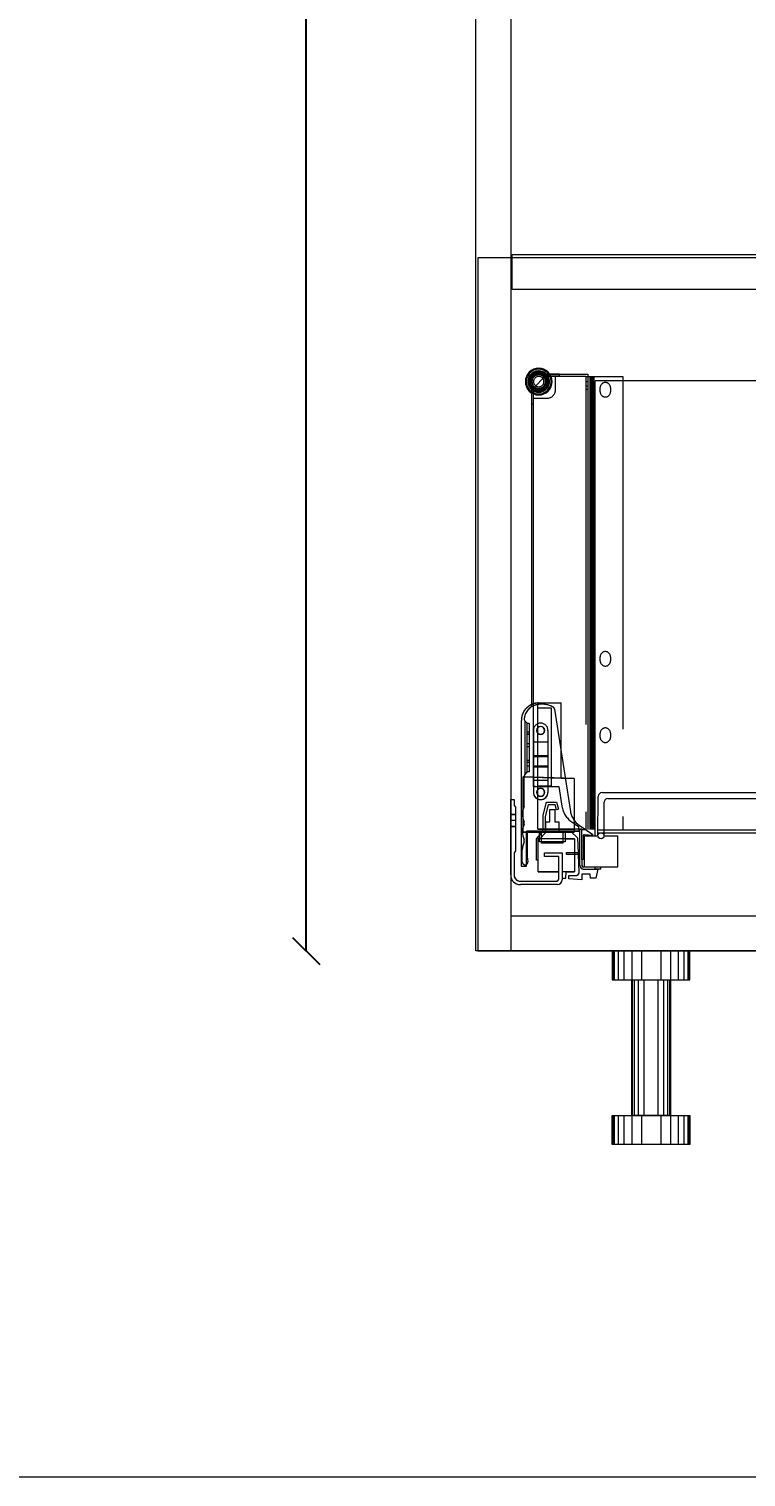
# Model space of a CAD drawing. Header units: millimetres. Extents: x 4065046 to 4134868, y -1476535 to -1460275.
# Drawn here: x 4079554 to 4079925, y -1463348 to -1462600 of the extents above; entities that cross this region are included whole.
import ezdxf

# ---------------------------------------------------------------- set-up
doc = ezdxf.new("R2010")
doc.units = ezdxf.units.MM
doc.header["$LTSCALE"] = 15
doc.header["$PDMODE"] = 35
doc.linetypes.add('ACAD_ISO02W100', pattern=[15, 12, -3])
doc.linetypes.add('HIDDEN', pattern=[9.525, 6.35, -3.175])
for name, color, linetype in [('02___PRT_ALL_AXES', 7, 'Continuous'), ('BACK', 251, 'Continuous'), ('DEFAULT_2', 8, 'HIDDEN')]:
    doc.layers.add(name, color=color, linetype=linetype)
doc.styles.add('RAJ', font='', dxfattribs={"width": 0.8})
doc.styles.get("Standard").update_dxf_attribs({"font": 'arial.ttf'})
doc.styles.get('RAJ').set_extended_font_data('Bitstream Vera Serif')
doc.dimstyles.new('RAJ', dxfattribs={"dimscale": 7, "dimtxt": 2, "dimasz": 2, "dimexe": 1, "dimexo": 1, "dimgap": 1, "dimtad": 1, "dimdec": 1, "dimzin": 0, "dimdsep": 46, "dimtxsty": 'RAJ', "dimcen": 1, "dimclrd": 8, "dimclre": 8, "dimclrt": 8, "dimadec": 0, "dimazin": 0, "dimtfac": 1, "dimtdec": 1, "dimtofl": 0, "dimtmove": 0, "dimatfit": 3, "dimfxl": 1, "dimtolj": 1, "dimtzin": 0, "dimlwd": 9, "dimlwe": 9, "dimarcsym": 0})

# ---------------------------------------------------------------- blocks, each defined once
blk = doc.blocks.new('_Oblique')
at = {"color": 0, "linetype": 'ByBlock', "lineweight": -2}
blk.add_line((-0.5, -0.5), (0.5, 0.5), dxfattribs=at)
blk = doc.blocks.new('*D294')
at = {"color": 0, "lineweight": -2, "transparency": 16777216}
for p, q in [((4079697.41, -1460996.32), (4079697.41, -1461997.82)), ((4079697.41, -1463076.32), (4079697.41, -1462074.82))]:
    blk.add_line(p, q, dxfattribs=at)
at = {"layer": 'Defpoints', "color": 0, "linetype": 'ByBlock', "transparency": 16777216}
for p in [(4079785, -1460996.32), (4079697.41, -1463076.32), (4079785, -1463076.32)]:
    blk.add_point(p, dxfattribs=at)
at = {"color": 0, "linetype": 'ByBlock', "lineweight": -2, "transparency": 16777216, "xscale": 14, "yscale": 14, "zscale": 14}
for p, rotation in [((4079697.41, -1460996.32), 90), ((4079697.41, -1463076.32), 270)]:
    blk.add_blockref('_Oblique', p, dxfattribs=dict(at, rotation=rotation))
at = {"linetype": 'ByBlock', "lineweight": 20, "transparency": 16777216, "insert": (4079697.41, -1462036.32), "char_height": 21, "attachment_point": 5, "rotation": 90}
blk.add_mtext('\\A1;2080', dxfattribs=at)
blk = doc.blocks.new('_None')

msp = doc.modelspace()

# ---------------------------------------------------------------- linework, layer by layer
at = {"color": 251, "linetype": 'ACAD_ISO02W100', "lineweight": 20, "extrusion": (0, 1, 0)}
for p, q in [((4079821.93, -1462778.45), (4079813.7, -1462786.67)), ((4079820.93, -1462779.45), (4079821.93, -1462778.45)), ((4079823.3, -1462779.45), (4079820.93, -1462779.45)), ((4079820.93, -1462779.45), (4079820.93, -1462779.45)), ((4079820.93, -1462779.45), (4079841.9, -1462779.45)), ((4079823.3, -1462778.45), (4079821.93, -1462778.45)), ((4079821.93, -1462778.45), (4079821.93, -1462778.45)), ((4079821.93, -1462778.45), (4079823.27, -1462778.45)), ((4079826.1, -1462779.45), (4079822.24, -1462779.45)), ((4079822.24, -1462779.45), (4079822.24, -1462779.45)), ((4079823.3, -1462779.45), (4079823.3, -1462778.45)), ((4079828.29, -1462778.45), (4079823.3, -1462778.45)), ((4079828.29, -1462779.45), (4079823.3, -1462779.45)), ((4079826.1, -1462786.6), (4079826.1, -1462779.45)), ((4079828.29, -1462779.45), (4079828.29, -1462778.45)), ((4079828.29, -1462778.45), (4079842.9, -1462778.45)), ((4079828.29, -1462779.45), (4079841.9, -1462779.45)), ((4079841.9, -1462779.45), (4079841.9, -1463013.63)), ((4079841.9, -1462779.65), (4079842.9, -1462779.65)), ((4079845.1, -1462779.65), (4079845.1, -1463013.63)), ((4079845.9, -1462779.65), (4079845.9, -1463013.63)), ((4079811.13, -1462782.25), (4079810.6, -1462782.25)), ((4079812, -1462782.25), (4079812, -1462782.25)), ((4079812, -1462782.25), (4079812, -1462782.25)), ((4079813, -1462782.25), (4079813, -1462782.25)), ((4079813, -1462782.25), (4079813, -1462782.25)), ((4079813.7, -1462783.53), (4079814.7, -1462783.53)), ((4079813.7, -1462783.53), (4079814.7, -1462783.53)), ((4079813.7, -1462786.67), (4079814.7, -1462785.67)), ((4079813.7, -1462786.67), (4079813.7, -1462788.02)), ((4079813.8, -1462782.25), (4079813.8, -1462782.25)), ((4079814, -1462782.25), (4079814, -1462782.25)), ((4079814.7, -1462785.67), (4079814.7, -1462991.43)), ((4079814.8, -1462782.25), (4079814.8, -1462782.25)), ((4079820.2, -1462782.25), (4079820.2, -1462782.25)), ((4079821, -1462782.25), (4079821, -1462782.25)), ((4079821.2, -1462782.25), (4079821.2, -1462782.25)), ((4079822, -1462782.25), (4079822, -1462782.25)), ((4079822, -1462782.25), (4079822, -1462782.25)), ((4079823, -1462782.25), (4079823, -1462782.25)), ((4079823.88, -1462782.25), (4079824.41, -1462782.25)), ((4079826.1, -1462786.6), (4079826.1, -1462786.6)), ((4079842.9, -1462782.35), (4079841.9, -1462782.35)), ((4079841.9, -1462784.35), (4079842.9, -1462784.35)), ((4079841.9, -1462784.35), (4079842.9, -1462784.35)), ((4079842.9, -1462786.35), (4079841.9, -1462786.35)), ((4079849.25, -1462787.55), (4079849.25, -1462785.35)), ((4079854.55, -1462785.35), (4079854.55, -1462787.55)), ((4079860.9, -1462781.85), (4079860.9, -1463013.63)), ((4079813.7, -1462793.73), (4079814.7, -1462793.73)), ((4079813.7, -1462793.73), (4079814.7, -1462793.73)), ((4079814.7, -1462790.85), (4079821.85, -1462790.85)), ((4079814.7, -1462790.85), (4079821.85, -1462790.85)), ((4079821.85, -1462790.85), (4079821.85, -1462790.85)), ((4079849.25, -1462926.55), (4079849.25, -1462924.35)), ((4079854.55, -1462924.35), (4079854.55, -1462926.55)), ((4079814.7, -1462949.74), (4079814.7, -1462991.43)), ((4079815.68, -1462949.37), (4079815.68, -1462949.37)), ((4079817.1, -1462948.26), (4079817.1, -1462949.03)), ((4079817.1, -1463013.43), (4079817.1, -1462949.03)), ((4079824.1, -1462950.86), (4079817.1, -1462950.86)), ((4079824.1, -1462950.86), (4079817.1, -1462950.86)), ((4079817.53, -1462948.25), (4079829.1, -1462948.25)), ((4079824.1, -1462991.15), (4079824.1, -1462950.86)), ((4079824.98, -1462950.43), (4079824.98, -1462950.43)), ((4079825.71, -1462951.5), (4079825.71, -1462951.5)), ((4079825.71, -1462951.5), (4079833.88, -1463004.27)), ((4079829.1, -1462987.07), (4079829.1, -1462948.25)), ((4079810, -1462956.7), (4079810, -1462956.7)), ((4079810.3, -1462957.46), (4079811.36, -1462958.51)), ((4079811.36, -1462958.51), (4079810.3, -1462957.46)), ((4079811.36, -1462958.51), (4079811.36, -1462958.51)), ((4079812.5, -1462958.86), (4079811.5, -1462958.86)), ((4079812.5, -1462958.86), (4079811.5, -1462958.86)), ((4079812.5, -1462958.86), (4079812.5, -1462964.36)), ((4079812.5, -1462963.36), (4079811.5, -1462963.36)), ((4079812.5, -1462963.36), (4079811.5, -1462963.36)), ((4079812.5, -1462964.36), (4079811.5, -1462964.36)), ((4079812.5, -1462964.36), (4079811.5, -1462964.36)), ((4079811.5, -1462964.36), (4079812.5, -1462964.36)), ((4079812.5, -1462964.36), (4079812.5, -1462969.36)), ((4079816.5, -1462962.43), (4079816.4, -1462962.43)), ((4079816.5, -1462962.43), (4079816.5, -1462962.43)), ((4079820.5, -1462962.43), (4079820.5, -1462962.43)), ((4079820.5, -1462962.43), (4079820.6, -1462962.43)), ((4079849.25, -1462966.01), (4079849.25, -1462963.81)), ((4079854.55, -1462963.81), (4079854.55, -1462966.01)), ((4079812.5, -1462969.36), (4079811.5, -1462969.36)), ((4079812.5, -1462970.86), (4079811.5, -1462970.86)), ((4079812.5, -1462970.86), (4079811.5, -1462970.86)), ((4079812.5, -1462970.86), (4079811.5, -1462970.86)), ((4079812.5, -1462970.86), (4079811.5, -1462970.86)), ((4079812.5, -1462969.36), (4079812.5, -1462979.03)), ((4079822.25, -1462968.53), (4079814.75, -1462968.53)), ((4079822.25, -1462968.53), (4079814.75, -1462968.53)), ((4079812.5, -1462977.88), (4079811.5, -1462977.88)), ((4079812.5, -1462979.03), (4079811.5, -1462979.03)), ((4079812.5, -1462980.86), (4079811.5, -1462980.86)), ((4079812.5, -1462980.86), (4079811.5, -1462980.86)), ((4079812.5, -1462979.03), (4079812.5, -1462980.86)), ((4079812.5, -1462980.86), (4079812.5, -1462983.86)), ((4079822.25, -1462975.49), (4079814.75, -1462975.49)), ((4079822.25, -1462976), (4079814.75, -1462976)), ((4079822.25, -1462980.87), (4079814.75, -1462980.87)), ((4079822.25, -1462981.38), (4079814.75, -1462981.38)), ((4079809.5, -1463014.97), (4079809.5, -1462986.38)), ((4079835.8, -1462987.3), (4079809.5, -1462986.38)), ((4079809.5, -1462986.38), (4079829.1, -1462987.07)), ((4079810.3, -1462985.28), (4079811.36, -1462984.22)), ((4079811.36, -1462984.22), (4079810.3, -1462985.27)), ((4079810.3, -1462985.27), (4079810.3, -1462985.27)), ((4079810.3, -1462985.28), (4079810.3, -1462985.28)), ((4079811.36, -1462984.22), (4079811.36, -1462984.22)), ((4079812.5, -1462983.86), (4079811.5, -1462983.86)), ((4079812.5, -1462983.86), (4079811.5, -1462983.86)), ((4079811.5, -1462983.86), (4079811.5, -1462983.86)), ((4079812.5, -1462983.86), (4079812.5, -1462983.86)), ((4079822.25, -1462988.33), (4079814.75, -1462988.33)), ((4079822.25, -1462988.33), (4079814.75, -1462988.33)), ((4079829.1, -1462987.07), (4079835.8, -1462987.3)), ((4079835.8, -1462987.3), (4079835.8, -1463013.43)), ((4079815.7, -1462991.43), (4079814.7, -1462991.43)), ((4079814.7, -1462991.43), (4079814.7, -1462991.43)), ((4079814.7, -1462991.43), (4079827.87, -1462991.43)), ((4079814.75, -1462994.43), (4079814.75, -1462994.43)), ((4079815.7, -1462991.43), (4079815.7, -1462991.43)), ((4079816.5, -1462994.43), (4079816.4, -1462994.43)), ((4079816.5, -1462994.43), (4079816.5, -1462994.43)), ((4079824.1, -1462991.15), (4079817.1, -1462991.15)), ((4079824.1, -1462991.15), (4079817.1, -1462991.15)), ((4079820.5, -1462994.43), (4079820.5, -1462994.43)), ((4079820.5, -1462994.43), (4079820.6, -1462994.43)), ((4079822.25, -1462994.43), (4079822.25, -1462994.43)), ((4079824.1, -1462991.15), (4079824.1, -1462991.15)), ((4079827.87, -1462991.43), (4079829.46, -1463001.61)), ((4079803, -1462998.17), (4079804.8, -1462998.17)), ((4079804.8, -1463001.14), (4079804.8, -1463001.14)), ((4079804.8, -1463001.14), (4079805.5, -1463002.14)), ((4079809.98, -1463001.64), (4079809.98, -1463001.64)), ((4079810, -1463001.53), (4079810, -1463001.53)), ((4079819.75, -1463006.21), (4079821.57, -1462999.42)), ((4079819.75, -1463006.21), (4079821.57, -1462999.42)), ((4079822.34, -1463000.92), (4079820.75, -1463006.84)), ((4079822.34, -1463000.92), (4079820.75, -1463006.84)), ((4079821.57, -1462999.42), (4079821.57, -1462999.42)), ((4079821.57, -1462999.42), (4079826.73, -1462999.42)), ((4079821.57, -1462999.42), (4079826.73, -1462999.42)), ((4079822.34, -1463000.92), (4079822.34, -1463000.92)), ((4079825.97, -1463000.92), (4079822.34, -1463000.92)), ((4079825.97, -1463000.92), (4079822.34, -1463000.92)), ((4079823.3, -1463003.32), (4079825.8, -1463003.32)), ((4079823.3, -1463009.64), (4079823.3, -1463003.32)), ((4079823.3, -1463003.32), (4079825.8, -1463003.32)), ((4079825.8, -1463003.32), (4079825.8, -1463009.64)), ((4079825.97, -1463000.92), (4079825.97, -1463000.92)), ((4079826.64, -1463003.42), (4079825.97, -1463000.92)), ((4079826.64, -1463003.42), (4079825.97, -1463000.92)), ((4079827.73, -1463003.12), (4079826.64, -1463003.42)), ((4079827.73, -1463003.12), (4079826.64, -1463003.42)), ((4079826.64, -1463003.42), (4079826.64, -1463003.42)), ((4079826.73, -1462999.42), (4079826.73, -1462999.42)), ((4079826.73, -1462999.42), (4079827.73, -1463003.12)), ((4079826.73, -1462999.42), (4079827.73, -1463003.12)), ((4079827.73, -1463003.12), (4079827.73, -1463003.12)), ((4079833.88, -1463004.27), (4079833.88, -1463004.27)), ((4079805.5, -1463005.82), (4079803, -1463005.82)), ((4079805.5, -1463005.82), (4079803, -1463005.82)), ((4079805.5, -1463005.82), (4079803, -1463005.82)), ((4079805.5, -1463005.82), (4079803, -1463005.82)), ((4079805.5, -1463005.82), (4079803, -1463005.82)), ((4079805.5, -1463005.82), (4079803, -1463005.82)), ((4079805.5, -1463005.82), (4079803, -1463005.82)), ((4079805.5, -1463005.82), (4079803, -1463005.82)), ((4079805.5, -1463005.82), (4079803, -1463005.82)), ((4079805.5, -1463005.82), (4079803, -1463005.82)), ((4079805.5, -1463005.82), (4079803, -1463005.82)), ((4079805.5, -1463005.82), (4079803, -1463005.82)), ((4079803, -1463005.82), (4079805.5, -1463005.82)), ((4079803, -1463005.82), (4079805.5, -1463005.82)), ((4079803, -1463005.82), (4079805.5, -1463005.82)), ((4079803, -1463005.82), (4079805.5, -1463005.82)), ((4079803, -1463005.82), (4079805.5, -1463005.82)), ((4079803, -1463005.82), (4079805.5, -1463005.82)), ((4079803, -1463005.82), (4079805.5, -1463005.82)), ((4079803, -1463005.82), (4079805.5, -1463005.82)), ((4079803, -1463005.82), (4079805.5, -1463005.82)), ((4079803, -1463005.82), (4079805.5, -1463005.82)), ((4079803, -1463005.82), (4079805.5, -1463005.82)), ((4079803, -1463005.82), (4079805.5, -1463005.82)), ((4079803, -1463005.82), (4079805.5, -1463005.82)), ((4079803, -1463005.82), (4079805.5, -1463005.82)), ((4079803, -1463005.82), (4079805.5, -1463005.82)), ((4079805.5, -1463008.97), (4079803, -1463008.97)), ((4079805.5, -1463008.97), (4079803, -1463008.97)), ((4079805.5, -1463008.97), (4079803, -1463008.97)), ((4079805.5, -1463008.97), (4079803, -1463008.97)), ((4079805.5, -1463012.12), (4079803, -1463012.12)), ((4079805.5, -1463012.12), (4079803, -1463012.12)), ((4079805.5, -1463012.12), (4079803, -1463012.12)), ((4079805.5, -1463012.12), (4079803, -1463012.12)), ((4079805.5, -1463012.12), (4079803, -1463012.12)), ((4079805.5, -1463012.12), (4079803, -1463012.12)), ((4079805.5, -1463012.12), (4079803, -1463012.12)), ((4079805.5, -1463012.12), (4079803, -1463012.12)), ((4079805.5, -1463012.12), (4079803, -1463012.12)), ((4079805.5, -1463012.12), (4079803, -1463012.12)), ((4079805.5, -1463012.12), (4079803, -1463012.12)), ((4079805.5, -1463012.12), (4079803, -1463012.12)), ((4079803, -1463012.12), (4079805.5, -1463012.12)), ((4079803, -1463012.12), (4079805.5, -1463012.12)), ((4079803, -1463012.12), (4079805.5, -1463012.12)), ((4079803, -1463012.12), (4079805.5, -1463012.12)), ((4079803, -1463012.12), (4079805.5, -1463012.12)), ((4079803, -1463012.12), (4079805.5, -1463012.12)), ((4079803, -1463012.12), (4079805.5, -1463012.12)), ((4079803, -1463012.12), (4079805.5, -1463012.12)), ((4079803, -1463012.12), (4079805.5, -1463012.12)), ((4079803, -1463012.12), (4079805.5, -1463012.12)), ((4079803, -1463012.12), (4079805.5, -1463012.12)), ((4079803, -1463012.12), (4079805.5, -1463012.12)), ((4079803, -1463012.12), (4079805.5, -1463012.12)), ((4079803, -1463012.12), (4079805.5, -1463012.12)), ((4079803, -1463012.12), (4079805.5, -1463012.12)), ((4079809.98, -1463010.84), (4079809.98, -1463010.84)), ((4079810, -1463010.73), (4079810, -1463010.73)), ((4079819.75, -1463012.99), (4079819.75, -1463006.21)), ((4079820.75, -1463006.84), (4079820.75, -1463015.45)), ((4079821.24, -1463009.64), (4079823.3, -1463009.64)), ((4079821.24, -1463014.12), (4079821.24, -1463009.64)), ((4079821.24, -1463009.64), (4079823.3, -1463009.64)), ((4079823.3, -1463009.64), (4079823.3, -1463009.64)), ((4079825.8, -1463009.64), (4079825.8, -1463009.64)), ((4079825.8, -1463009.64), (4079827.92, -1463009.64)), ((4079825.8, -1463009.64), (4079827.92, -1463009.64)), ((4079827.92, -1463009.64), (4079827.92, -1463014.15)), ((4079834.57, -1463009.69), (4079838.05, -1463012.06)), ((4079838.05, -1463012.06), (4079838.05, -1463013.63)), ((4079838.35, -1463011.34), (4079838.35, -1463011.34)), ((4079838.35, -1463011.34), (4079845.37, -1463016.12)), ((4079809.5, -1463014.97), (4079811.6, -1463014.97)), ((4079809.5, -1463014.97), (4079809.5, -1463014.97)), ((4079811.1, -1463014.97), (4079809.5, -1463014.97)), ((4079809.98, -1463020.04), (4079809.98, -1463020.04)), ((4079810, -1463019.93), (4079810, -1463019.93)), ((4079811.1, -1463031.71), (4079811.1, -1463014.43)), ((4079811.6, -1463014.43), (4079811.1, -1463014.43)), ((4079811.1, -1463014.43), (4079811.6, -1463014.43)), ((4079811.6, -1463014.97), (4079811.1, -1463014.97)), ((4079816.35, -1463018.37), (4079819.47, -1463014.89)), ((4079839.8, -1463013.43), (4079817.1, -1463013.43)), ((4079817.1, -1463013.43), (4079817.1, -1463013.43)), ((4079817.1, -1463013.43), (4079835.8, -1463013.43)), ((4079818.06, -1463018.42), (4079817.2, -1463018.42)), ((4079835.9, -1463018.42), (4079817.2, -1463018.42)), ((4079818.06, -1463018.42), (4079817.2, -1463018.42)), ((4079817.88, -1463015.18), (4079821.24, -1463014.12)), ((4079817.88, -1463016.66), (4079819.47, -1463014.89)), ((4079831.18, -1463018.42), (4079817.88, -1463018.42)), ((4079820.75, -1463015.45), (4079818.06, -1463018.42)), ((4079820.75, -1463015.45), (4079818.06, -1463018.42)), ((4079818.06, -1463018.42), (4079818.06, -1463018.42)), ((4079818.55, -1463014.97), (4079830.52, -1463014.97)), ((4079830.52, -1463014.97), (4079818.55, -1463014.97)), ((4079819, -1463014.83), (4079821.24, -1463014.12)), ((4079830, -1463014.43), (4079819, -1463014.43)), ((4079819, -1463014.43), (4079830, -1463014.43)), ((4079830, -1463019.92), (4079819, -1463019.92)), ((4079819.47, -1463014.89), (4079819.75, -1463012.99)), ((4079819.47, -1463014.89), (4079819.75, -1463012.99)), ((4079819.47, -1463014.89), (4079819.47, -1463014.89)), ((4079819.75, -1463012.99), (4079819.75, -1463012.99)), ((4079820.75, -1463015.45), (4079820.75, -1463015.45)), ((4079821.24, -1463014.12), (4079821.24, -1463014.12)), ((4079827.92, -1463014.15), (4079827.92, -1463014.15)), ((4079827.92, -1463014.15), (4079831.18, -1463015.18)), ((4079827.92, -1463014.15), (4079830, -1463014.81)), ((4079835.8, -1463014.43), (4079833.9, -1463014.43)), ((4079833.9, -1463014.43), (4079838.8, -1463014.43)), ((4079834.46, -1463014.97), (4079835.8, -1463014.97)), ((4079835.8, -1463014.97), (4079834.46, -1463014.97)), ((4079835.8, -1463013.43), (4079835.8, -1463014.43)), ((4079839.8, -1463013.43), (4079835.8, -1463013.43)), ((4079835.8, -1463014.43), (4079835.8, -1463014.97)), ((4079835.8, -1463014.43), (4079838.8, -1463014.43)), ((4079835.8, -1463014.97), (4079835.8, -1463014.97)), ((4079838.05, -1463013.63), (4079841.72, -1463013.63)), ((4079839.8, -1463029.18), (4079839.8, -1463013.43)), ((4079845.37, -1463016.12), (4079845.37, -1463016.12)), ((4079811.6, -1463027.57), (4079811.6, -1463027.57)), ((4079811.6, -1463027.57), (4079811.9, -1463030.26)), ((4079820.5, -1463025.67), (4079829.6, -1463025.67)), ((4079831.8, -1463026.43), (4079831.8, -1463025.43)), ((4079831.8, -1463025.43), (4079835.9, -1463025.43)), ((4079831.8, -1463025.43), (4079838.8, -1463025.43)), ((4079835.9, -1463026.43), (4079831.8, -1463026.43)), ((4079831.8, -1463026.43), (4079831.8, -1463026.43)), ((4079835.9, -1463026.43), (4079831.8, -1463026.43)), ((4079837.99, -1463026.43), (4079837.95, -1463025.43)), ((4079811.9, -1463030.26), (4079811.9, -1463030.26)), ((4079838.8, -1463032.23), (4079838.8, -1463032.23)), ((4079839.8, -1463032.23), (4079839.8, -1463032.23)), ((4079840.6, -1463033.03), (4079840.6, -1463033.03)), ((4079840.6, -1463034.03), (4079847.99, -1463034.03)), ((4079840.6, -1463034.03), (4079847.99, -1463034.03)), ((4079840.6, -1463034.03), (4079840.6, -1463034.03)), ((4079849.5, -1463033.03), (4079846.5, -1463033.03)), ((4079849.5, -1463033.03), (4079846.5, -1463033.03)), ((4079849.5, -1463033.03), (4079846.5, -1463033.03)), ((4079849.5, -1463033.03), (4079846.5, -1463033.03)), ((4079846.5, -1463033.03), (4079846.5, -1463034.03)), ((4079847.99, -1463034.03), (4079846.5, -1463034.03)), ((4079847.99, -1463034.03), (4079846.5, -1463034.03)), ((4079846.5, -1463034.03), (4079846.5, -1463034.03)), ((4079846.5, -1463034.03), (4079846.5, -1463034.03)), ((4079846.5, -1463034.03), (4079846.5, -1463034.03)), ((4079849.5, -1463034.03), (4079849.5, -1463033.03)), ((4079804.8, -1463037.27), (4079804.8, -1463037.27)), ((4079807.67, -1463040.27), (4079807.67, -1463040.27)), ((4079807.67, -1463040.27), (4079826.6, -1463040.27)), ((4079826.6, -1463040.27), (4079826.6, -1463040.27)), ((4079827.8, -1463039.07), (4079827.8, -1463039.07)), ((4079833.1, -1463037.33), (4079836.81, -1463037.33)), ((4079836.81, -1463037.33), (4079836.81, -1463037.33)), ((4079838.31, -1463035.83), (4079838.31, -1463035.83))]:
    msp.add_line(p, q, dxfattribs=at)
at = {"linetype": 'Continuous', "lineweight": 20, "extrusion": (0, 1, 0)}
for p, q in [((4079823.27, -1462778.45), (4079842.9, -1462778.45)), ((4079842.9, -1462778.45), (4079842.9, -1463013.63)), ((4079842.9, -1462779.65), (4079843.9, -1462779.65)), ((4079843.9, -1462779.65), (4079844.5, -1462779.65)), ((4079843.9, -1462779.65), (4079843.9, -1463013.63)), ((4079844.5, -1462779.65), (4079844.5, -1463013.63)), ((4079844.5, -1462779.65), (4079845.3, -1462779.65)), ((4079845.3, -1462779.65), (4079845.9, -1462779.65)), ((4079845.3, -1462779.65), (4079845.3, -1463013.63)), ((4079845.9, -1462779.65), (4079860.9, -1462779.65)), ((4079845.9, -1462779.65), (4079845.9, -1463013.63)), ((4079860.9, -1462779.65), (4079860.9, -1462781.85)), ((4079812.5, -1462782.25), (4079812.5, -1462782.25)), ((4079813.5, -1462782.25), (4079812.5, -1462782.25)), ((4079813.7, -1462788.02), (4079813.7, -1462949.74)), ((4079821.5, -1462782.25), (4079822.5, -1462782.25)), ((4079822.5, -1462782.25), (4079822.5, -1462782.25)), ((4079846.55, -1463017.03), (4079846.55, -1462781.85)), ((4080322.46, -1462781.85), (4079846.55, -1462781.85)), ((4079825.71, -1462951.5), (4079833.88, -1463004.27)), ((4079808.5, -1462957.27), (4079808.5, -1463032.47)), ((4079810, -1462956.74), (4079810, -1462956.74)), ((4079810.3, -1462957.46), (4079810.29, -1462957.45)), ((4079810.29, -1462957.45), (4079810.29, -1462957.45)), ((4079811.36, -1462958.51), (4079810.29, -1462957.45)), ((4079810.3, -1462957.46), (4079810.3, -1462985.27)), ((4079811.5, -1462983.86), (4079811.5, -1462958.86)), ((4079814.75, -1462962.43), (4079814.75, -1462994.43)), ((4079822.25, -1462962.43), (4079822.25, -1462994.43)), ((4079810, -1463001.53), (4079810, -1462985.99)), ((4079810.3, -1462985.28), (4079811.36, -1462984.22)), ((4079803, -1462998.17), (4079804.8, -1462998.17)), ((4079803, -1463037.07), (4079803, -1462998.17)), ((4079804.8, -1462998.17), (4079804.8, -1463001.14)), ((4079804.8, -1463001.14), (4079805.5, -1463002.14)), ((4079805.5, -1463002.14), (4079805.5, -1463024.6)), ((4079809, -1463005.66), (4079809, -1463005.66)), ((4079809.98, -1463009.68), (4079809.98, -1463009.68)), ((4079810, -1463010.73), (4079810, -1463009.8)), ((4079838.35, -1463011.34), (4079845.37, -1463016.12)), ((4079809, -1463014.86), (4079809, -1463014.86)), ((4079809.98, -1463018.88), (4079809.98, -1463018.88)), ((4079810, -1463019.93), (4079810, -1463019)), ((4079819, -1463014.43), (4079811.6, -1463014.43)), ((4079838.8, -1463014.43), (4079811.6, -1463014.43)), ((4079811.6, -1463014.43), (4079811.6, -1463027.57)), ((4079811.6, -1463014.97), (4079818.55, -1463014.97)), ((4079818.55, -1463014.97), (4079811.6, -1463014.97)), ((4079816.35, -1463018.37), (4079817.88, -1463016.66)), ((4079816.35, -1463029.42), (4079816.35, -1463018.37)), ((4079817.2, -1463035.52), (4079817.2, -1463018.42)), ((4079817.2, -1463018.42), (4079817.88, -1463018.42)), ((4079817.88, -1463015.18), (4079819, -1463014.83)), ((4079817.88, -1463019.92), (4079817.88, -1463015.18)), ((4079819, -1463019.92), (4079817.88, -1463019.92)), ((4079819, -1463020.72), (4079819, -1463014.43)), ((4079819, -1463014.43), (4079830, -1463014.43)), ((4079830, -1463014.43), (4079830, -1463020.72)), ((4079833.9, -1463014.43), (4079830, -1463014.43)), ((4079830, -1463014.81), (4079831.18, -1463015.18)), ((4079831.18, -1463019.92), (4079830, -1463019.92)), ((4079830.52, -1463014.97), (4079834.46, -1463014.97)), ((4079834.46, -1463014.97), (4079830.52, -1463014.97)), ((4079831.18, -1463015.18), (4079831.18, -1463019.92)), ((4079831.18, -1463018.42), (4079835.9, -1463018.42)), ((4079833.9, -1463014.43), (4079833.9, -1463014.43)), ((4079837.69, -1463018.05), (4079833.9, -1463014.43)), ((4079833.9, -1463014.43), (4079838.8, -1463014.43)), ((4079837.69, -1463018.05), (4079833.9, -1463014.43)), ((4079835.9, -1463018.42), (4079835.9, -1463035.52)), ((4079837.95, -1463025.43), (4079837.69, -1463018.05)), ((4079838.8, -1463032.23), (4079838.8, -1463014.43)), ((4079840.5, -1463016.78), (4079840.5, -1463029.18)), ((4079845.18, -1463016.66), (4079841.05, -1463016.28)), ((4079841.05, -1463016.28), (4079841.05, -1463016.28)), ((4079845.18, -1463016.66), (4079841.05, -1463016.28)), ((4079841.05, -1463033.03), (4079841.05, -1463017.03)), ((4079845.18, -1463016.66), (4079845.18, -1463016.66)), ((4079845.5, -1463016.36), (4079845.5, -1463016.36)), ((4079805.5, -1463024.6), (4079804.8, -1463025.6)), ((4079805.5, -1463024.6), (4079804.8, -1463025.6)), ((4079804.8, -1463025.6), (4079804.8, -1463037.27)), ((4079805.5, -1463024.6), (4079805.5, -1463024.6)), ((4079809, -1463030.41), (4079809, -1463024.06)), ((4079811.6, -1463027.57), (4079811.9, -1463030.26)), ((4079830, -1463020.72), (4079819, -1463020.72)), ((4079830, -1463020.72), (4079819, -1463020.72)), ((4079820.5, -1463027.47), (4079820.5, -1463025.67)), ((4079820.5, -1463025.67), (4079829.6, -1463025.67)), ((4079827.8, -1463027.47), (4079820.5, -1463027.47)), ((4079820.5, -1463027.47), (4079820.5, -1463027.47)), ((4079827.8, -1463027.47), (4079820.5, -1463027.47)), ((4079827.8, -1463039.07), (4079827.8, -1463027.47)), ((4079829.6, -1463025.67), (4079829.6, -1463039.57)), ((4079835.9, -1463025.43), (4079838.8, -1463025.43)), ((4079838.8, -1463026.43), (4079835.9, -1463026.43)), ((4079838.8, -1463026.43), (4079835.9, -1463026.43)), ((4079838.31, -1463035.78), (4079837.99, -1463026.43)), ((4079808.5, -1463032.47), (4079808.5, -1463032.47)), ((4079808.5, -1463032.47), (4079811.1, -1463032.47)), ((4079808.5, -1463032.47), (4079811.1, -1463032.47)), ((4079809, -1463030.41), (4079809, -1463030.41)), ((4079811.1, -1463032.47), (4079811.1, -1463031.71)), ((4079811.1, -1463032.47), (4079811.1, -1463032.47)), ((4079811.9, -1463030.41), (4079811.9, -1463030.41)), ((4079816.35, -1463029.42), (4079816.35, -1463029.42)), ((4079817.2, -1463029.42), (4079816.35, -1463029.42)), ((4079817.2, -1463029.42), (4079816.35, -1463029.42)), ((4079838.8, -1463032.23), (4079838.8, -1463032.23)), ((4079840.5, -1463029.18), (4079839.8, -1463029.18)), ((4079839.8, -1463029.18), (4079839.8, -1463032.23)), ((4079840.5, -1463029.18), (4079839.8, -1463029.18)), ((4079840.5, -1463029.18), (4079840.5, -1463029.18)), ((4079840.6, -1463034.03), (4079847.99, -1463034.03)), ((4079840.6, -1463034.03), (4079840.6, -1463034.03)), ((4079849.5, -1463034.03), (4079846.5, -1463034.03)), ((4079849.5, -1463034.03), (4079846.5, -1463034.03)), ((4079847.99, -1463034.03), (4079846.97, -1463038.73)), ((4079847.99, -1463034.03), (4079846.97, -1463038.73)), ((4079847.99, -1463034.03), (4079847.99, -1463034.03)), ((4079849.5, -1463034.03), (4079847.99, -1463034.03)), ((4079849.5, -1463034.03), (4079847.99, -1463034.03)), ((4079803, -1463037.07), (4079803, -1463037.07)), ((4079807.67, -1463040.27), (4079826.6, -1463040.27)), ((4079827.1, -1463042.07), (4079808, -1463042.07)), ((4079808, -1463042.07), (4079808, -1463042.07)), ((4079827.1, -1463042.07), (4079808, -1463042.07)), ((4079817.2, -1463035.52), (4079827.8, -1463035.52)), ((4079817.2, -1463035.52), (4079817.2, -1463035.52)), ((4079827.8, -1463035.52), (4079817.2, -1463035.52)), ((4079827.1, -1463042.07), (4079827.1, -1463042.07)), ((4079831.6, -1463035.52), (4079829.6, -1463035.52)), ((4079835.9, -1463035.52), (4079829.6, -1463035.52)), ((4079829.6, -1463038.67), (4079831.44, -1463038.67)), ((4079829.6, -1463038.67), (4079831.44, -1463038.67)), ((4079829.6, -1463039.57), (4079829.6, -1463039.57)), ((4079831.44, -1463038.67), (4079831.6, -1463035.52)), ((4079831.44, -1463038.67), (4079831.6, -1463035.52)), ((4079831.44, -1463038.67), (4079831.44, -1463038.67)), ((4079831.6, -1463035.52), (4079831.6, -1463035.52)), ((4079831.6, -1463035.52), (4079835.9, -1463035.52)), ((4079833.1, -1463039.07), (4079833.1, -1463037.33)), ((4079833.1, -1463037.33), (4079836.81, -1463037.33)), ((4079833.1, -1463039.07), (4079833.1, -1463039.07)), ((4079839.7, -1463039.53), (4079833.1, -1463039.07)), ((4079839.7, -1463039.53), (4079833.1, -1463039.07)), ((4079835.9, -1463035.52), (4079835.9, -1463035.52)), ((4079844, -1463036.73), (4079839.7, -1463036.73)), ((4079839.7, -1463036.73), (4079839.7, -1463039.53)), ((4079844, -1463036.73), (4079839.7, -1463036.73)), ((4079839.7, -1463039.53), (4079839.7, -1463039.53)), ((4079844.24, -1463038.73), (4079844, -1463036.73)), ((4079844.24, -1463038.73), (4079844.24, -1463038.73)), ((4079846.97, -1463038.73), (4079844.24, -1463038.73)), ((4079846.97, -1463038.73), (4079844.24, -1463038.73)), ((4079846.97, -1463038.73), (4079846.97, -1463038.73))]:
    msp.add_line(p, q, dxfattribs=at)
at = {"lineweight": 20}
for p, q in [((4079848.09, -1463016.85), (4079848.24, -1462996.54)), ((4079850.24, -1462994.55), (4080319.76, -1462994.55)), ((4079853.26, -1462997.55), (4080316.75, -1462997.55)), ((4079851.26, -1463016.85), (4079851.26, -1462999.55)), ((4079841.07, -1463016.85), (4079848.09, -1463016.85)), ((4079841.07, -1463032.85), (4079841.07, -1463016.85)), ((4079848.1, -1463015.27), (4080321.9, -1463015.27)), ((4079848.11, -1463013.77), (4080321.89, -1463013.77)), ((4079851.26, -1463016.85), (4079858.26, -1463016.85)), ((4079858.26, -1463032.85), (4079858.26, -1463016.85)), ((4079841.07, -1463032.85), (4079858.26, -1463032.85)), ((4079856, -1463091.32), (4079856, -1463076.32)), ((4079856.5, -1463076.32), (4079856.5, -1463091.32)), ((4079858.5, -1463076.32), (4079858.5, -1463091.32)), ((4079861.5, -1463076.32), (4079861.5, -1463091.32)), ((4079865.5, -1463076.32), (4079865.5, -1463091.32)), ((4079870.5, -1463076.32), (4079870.5, -1463091.32)), ((4079880.5, -1463076.32), (4079880.5, -1463091.32)), ((4079885.5, -1463076.32), (4079885.5, -1463091.32)), ((4079889.5, -1463076.32), (4079889.5, -1463091.32)), ((4079892.5, -1463076.32), (4079892.5, -1463091.32)), ((4079894.5, -1463076.32), (4079894.5, -1463091.32)), ((4079895, -1463076.32), (4079895, -1463091.32)), ((4079866, -1463161.32), (4079866, -1463091.32)), ((4079867, -1463161.32), (4079867, -1463091.32)), ((4079869, -1463161.32), (4079869, -1463091.32)), ((4079872, -1463161.32), (4079872, -1463091.32)), ((4079879, -1463091.32), (4079879, -1463161.32)), ((4079882, -1463091.32), (4079882, -1463161.32)), ((4079884, -1463091.32), (4079884, -1463161.32)), ((4079885, -1463091.32), (4079885, -1463161.32)), ((4079856, -1463176.32), (4079856, -1463161.32)), ((4079856.5, -1463161.32), (4079856.5, -1463176.32)), ((4079858.5, -1463161.32), (4079858.5, -1463176.32)), ((4079861.5, -1463161.32), (4079861.5, -1463176.32)), ((4079865.5, -1463161.32), (4079865.5, -1463176.32)), ((4079870.5, -1463161.32), (4079870.5, -1463176.32)), ((4079880.5, -1463161.32), (4079880.5, -1463176.32)), ((4079885.5, -1463161.32), (4079885.5, -1463176.32)), ((4079889.5, -1463161.32), (4079889.5, -1463176.32)), ((4079892.5, -1463161.32), (4079892.5, -1463176.32)), ((4079894.5, -1463161.32), (4079894.5, -1463176.32)), ((4079895, -1463161.32), (4079895, -1463176.32))]:
    msp.add_line(p, q, dxfattribs=at)
for points in [[(4078657.07, -1460794.11), (4082026.26, -1460794.11), (4082026.26, -1463348.07), (4078657.07, -1463348.07)], [(4079785, -1460996.32), (4080385, -1460996.32), (4080385, -1463076.32), (4079785, -1463076.32)], [(4079895.5, -1463076.32), (4079855.5, -1463076.32), (4079855.5, -1463091.32), (4079895.5, -1463091.32)], [(4079865.5, -1463161.32), (4079865.5, -1463091.32), (4079885.5, -1463091.32), (4079885.5, -1463161.32)], [(4079895.5, -1463176.32), (4079855.5, -1463176.32), (4079855.5, -1463161.32), (4079895.5, -1463161.32)]]:
    msp.add_lwpolyline(points, close=True, dxfattribs=at)
at = {"color": 6, "lineweight": 20}
msp.add_lwpolyline([(4079786, -1463076.32), (4080384, -1463076.32), (4080384, -1462718.32), (4079786, -1462718.32)], close=True, dxfattribs=at)
at = {"lineweight": 20}
msp.add_circle((4079849.67, -1463016.85), 1.58, dxfattribs=at)
at = {"linetype": 'Continuous', "lineweight": 20}
for centre, radius, start, end in [((4079817.5, -1462782.25), 6.91, 0, 180), ((4079817.5, -1462782.25), 5, 0, 180), ((4079817.5, -1462782.25), 4, 0, 180), ((4079817.5, -1462782.25), 6.91, 180, 0), ((4079817.5, -1462782.25), 5, 180, 0), ((4079817.5, -1462782.25), 5, 180, 0), ((4079817.5, -1462782.25), 4, 180, 0), ((4079817.53, -1462957.27), 9.02, 108.23024, 180), ((4079817.99, -1462957.03), 8, 106.82645, 177.64134), ((4079819.09, -1462960.66), 11.8, 60.10733, 106.82645), ((4079824.23, -1462951.73), 1.5, 8.8, 60.10733), ((4079811, -1462956.74), 1, 177.64134, 180), ((4079811, -1462956.74), 1, 180, 225), ((4079811, -1462956.74), 1, 180, 225), ((4079811, -1462958.86), 0.5, 0, 45), ((4079818.5, -1462962.43), 2.1, 0, 180), ((4079818.5, -1462962.43), 2.1, 180, 0), ((4079818.5, -1462962.43), 2, 0.00009, 179.99991), ((4079818.5, -1462962.43), 2, 0, 180), ((4079818.5, -1462962.43), 2, 180, 0), ((4079811, -1462985.99), 1, 135, 180), ((4079811, -1462983.86), 0.5, 315, 0), ((4079818.5, -1462994.43), 3.75, 180, 0), ((4079818.5, -1462994.43), 2.1, 0, 180), ((4079818.5, -1462994.43), 2.1, 180, 0), ((4079818.5, -1462994.43), 2, 0.00009, 179.99991), ((4079818.5, -1462994.43), 2, 0, 180), ((4079818.5, -1462994.43), 2, 180, 0), ((4079817.8, -1463005.66), 8.8, 152.81083, 180), ((4079809.75, -1463001.53), 0.25, 332.81083, 0), ((4079844.25, -1463002.66), 10.5, 188.8, 235.8), ((4079817.8, -1463005.66), 8.8, 180, 207.18917), ((4079817.8, -1463005.66), 8.8, 180, 207.18917), ((4079817.8, -1463014.86), 8.8, 152.81083, 180), ((4079809.75, -1463009.8), 0.25, 0, 27.18917), ((4079809.75, -1463009.8), 0.25, 0, 27.18917), ((4079809.75, -1463010.73), 0.25, 332.81083, 0), ((4079817.8, -1463014.86), 8.8, 180, 207.18917), ((4079817.8, -1463014.86), 8.8, 180, 207.18917), ((4079817.8, -1463024.06), 8.8, 152.81083, 180), ((4079809.75, -1463019), 0.25, 0, 27.18917), ((4079809.75, -1463019), 0.25, 0, 27.18917), ((4079809.75, -1463019.93), 0.25, 332.81083, 0), ((4079841, -1463016.78), 0.5, 84.7, 180), ((4079841, -1463016.78), 0.5, 84.7, 180), ((4079845.2, -1463016.36), 0.3, 264.7, 55.8), ((4079845.2, -1463016.36), 0.3, 264.7, 0), ((4079810.45, -1463030.41), 1.45, 180, 6.18812), ((4079810.45, -1463030.41), 1.45, 180, 296.55771), ((4079810.45, -1463030.41), 1.45, 296.55771, 0), ((4079840.6, -1463032.23), 1.8, 180, 270), ((4079840.6, -1463032.23), 1.8, 180, 270), ((4079840.6, -1463032.23), 0.8, 180, 270), ((4079808, -1463037.07), 5, 180, 270), ((4079808, -1463037.07), 5, 180, 270), ((4079807.8, -1463037.27), 3, 180, 267.39061), ((4079826.6, -1463039.07), 1.2, 270, 0), ((4079827.1, -1463039.57), 2.5, 270, 0), ((4079827.1, -1463039.57), 2.5, 270, 0), ((4079836.81, -1463035.83), 1.5, 270, 2), ((4079836.81, -1463035.83), 1.5, 0.00012, 2)]:
    msp.add_arc(centre, radius, start, end, dxfattribs=at)
at = {"color": 251, "linetype": 'ACAD_ISO02W100', "lineweight": 20}
for centre, radius, start, end in [((4079817.5, -1462782.25), 6.38, 0, 180), ((4079817.5, -1462782.25), 5.5, 0, 180), ((4079817.5, -1462782.25), 5.5, 0, 180), ((4079817.5, -1462782.25), 5.5, 30.60329, 239.39671), ((4079817.5, -1462782.25), 5.5, 30.60329, 239.39671), ((4079817.5, -1462782.25), 5, 0, 180), ((4079817.5, -1462782.25), 4.5, 0, 180), ((4079817.5, -1462782.25), 4.5, 0, 180), ((4079817.5, -1462782.25), 4.5, 0, 180), ((4079817.5, -1462782.25), 3.7, 0, 180), ((4079817.5, -1462782.25), 3.7, 0, 180), ((4079817.5, -1462782.25), 3.5, 0, 180), ((4079817.5, -1462782.25), 3.5, 0, 180), ((4079817.5, -1462782.25), 2.7, 0, 180), ((4079817.5, -1462782.25), 2.7, 0, 180), ((4079817.5, -1462782.25), 6.38, 180, 0), ((4079817.5, -1462782.25), 5.5, 180, 0), ((4079817.5, -1462782.25), 5.5, 180, 0), ((4079817.5, -1462782.25), 4.5, 180, 0), ((4079817.5, -1462782.25), 4.5, 180, 0), ((4079817.5, -1462782.25), 4.5, 180, 0), ((4079817.5, -1462782.25), 3.7, 180, 0), ((4079817.5, -1462782.25), 3.7, 180, 0), ((4079817.5, -1462782.25), 3.5, 180, 0), ((4079817.5, -1462782.25), 3.5, 180, 0), ((4079817.5, -1462782.25), 2.7, 180, 0), ((4079817.5, -1462782.25), 2.7, 180, 0), ((4079821.85, -1462786.6), 4.25, 270, 0), ((4079821.85, -1462786.6), 4.25, 270, 0), ((4079851.9, -1462785.35), 2.65, 0, 180), ((4079851.9, -1462787.55), 2.65, 180, 0), ((4079851.9, -1462924.35), 2.65, 0, 180), ((4079851.9, -1462926.55), 2.65, 180, 0), ((4079817.53, -1462957.27), 9.02, 90, 180), ((4079817.99, -1462957.03), 8, 106.82645, 177.64134), ((4079817.53, -1462957.27), 9.02, 92.68456, 108.23024), ((4079819.09, -1462960.66), 11.8, 99.7174, 106.82645), ((4079819.09, -1462960.66), 11.8, 60.10733, 99.7174), ((4079824.23, -1462951.73), 1.5, 8.8, 60.10733), ((4079811, -1462956.74), 1, 177.64134, 180), ((4079811, -1462958.86), 0.5, 0, 0.00275), ((4079811, -1462958.86), 0.5, 0, 0.01775), ((4079818.5, -1462962.43), 3.75, 0, 180), ((4079818.5, -1462962.43), 3.75, 0, 180), ((4079818.5, -1462962.43), 2, 180, 0), ((4079818.5, -1462962.43), 2, 179.99991, 180), ((4079818.5, -1462962.43), 2, 0, 0.00009), ((4079851.9, -1462963.81), 2.65, 0, 180), ((4079851.9, -1462966.01), 2.65, 180, 0), ((4079811, -1462985.99), 1, 135, 180), ((4079811, -1462983.86), 0.5, 315, 0), ((4079811, -1462983.86), 0.5, 315, 0), ((4079818.5, -1462994.43), 3.75, 180, 0), ((4079818.5, -1462994.43), 2, 179.99991, 180), ((4079818.5, -1462994.43), 2, 180, 0), ((4079818.5, -1462994.43), 2, 0, 0.00009), ((4079817.8, -1463005.66), 8.8, 152.81083, 180), ((4079809.75, -1463001.53), 0.25, 332.81083, 0), ((4079841.31, -1462999.76), 12, 188.84, 235.8), ((4079844.25, -1463002.66), 10.5, 188.8, 235.8), ((4079817.8, -1463014.86), 8.8, 152.81083, 180), ((4079809.75, -1463010.73), 0.25, 332.81083, 0), ((4079817.8, -1463024.06), 8.8, 152.81083, 180), ((4079809.75, -1463019.93), 0.25, 332.81083, 0), ((4079845.2, -1463016.36), 0.3, 0, 55.8), ((4079810.45, -1463030.41), 1.45, 0, 6.18812), ((4079840.6, -1463032.23), 1.8, 180, 270), ((4079840.6, -1463032.23), 1.8, 180, 270), ((4079840.6, -1463032.23), 0.8, 180, 270), ((4079807.8, -1463037.27), 3, 180, 267.39061), ((4079826.6, -1463039.07), 1.2, 270, 0), ((4079836.81, -1463035.83), 1.5, 270, 0.00012)]:
    msp.add_arc(centre, radius, start, end, dxfattribs=at)
at = {"lineweight": 20}
for centre, end in [((4079850.24, -1462996.55), 179.56943), ((4079853.26, -1462999.55), 180)]:
    msp.add_arc(centre, 2, 90, end, dxfattribs=at)
at = {"color": 251, "linetype": 'ACAD_ISO02W100', "lineweight": 20}
msp.add_rational_spline([(4079817.53, -1462948.25), (4079817.38, -1462948.25), (4079817.24, -1462948.25), (4079817.1, -1462948.26)], [1, 0.999817063602, 0.999817063602, 1], degree=3, dxfattribs=at)
at = {"layer": '02___PRT_ALL_AXES', "color": 8, "linetype": 'HIDDEN', "lineweight": 20}
msp.add_line((4079875, -1463076.32), (4079860, -1463076.32), dxfattribs=at)
at = {"layer": 'BACK', "color": 8, "linetype": 'HIDDEN', "lineweight": 20, "ltscale": 50}
msp.add_lwpolyline([(4079803.74, -1462716.66), (4080367, -1462716.66), (4080367, -1462734.66), (4079803.74, -1462734.66)], close=True, dxfattribs=at)
at = {"layer": 'DEFAULT_2', "color": 8, "linetype": 'HIDDEN', "lineweight": 20, "ltscale": 40}
for p, q in [((4079785, -1463076.32), (4079785, -1460996.32)), ((4079803, -1460996.32), (4079803, -1463076.32)), ((4079803, -1463076.32), (4079785, -1463076.32))]:
    msp.add_line(p, q, dxfattribs=at)
msp.add_lwpolyline([(4079803, -1463076.32), (4080367, -1463076.32), (4080367, -1463058.32), (4079803, -1463058.32)], close=True, dxfattribs=at)

# ---------------------------------------------------------------- dimensions: what is measured, and where the dimension line sits
at = {"linetype": 'ByBlock', "lineweight": 20}
dim = msp.add_linear_dim(base=(4079697.41, -1463076.32), p1=(4079785, -1460996.32), p2=(4079785, -1463076.32), angle=90, dimstyle='RAJ', override={"dimtxt": 3, "dimtad": 0, "dimdec": 0, "dimtxsty": 'Standard', "dimblk": 'Oblique', "dimcen": 0, "dimse1": 1, "dimse2": 1, "dimclrd": 0, "dimclre": 0, "dimclrt": 256, "dimtdec": 0, "dimtmove": 2, "dimldrblk": 'None', "dimfxl": 0.5, "dimlwd": 65534, "dimlwe": 65534, "dimarcsym": 2}, dxfattribs=at)
dim.commit()
dim.dimension.update_dxf_attribs({"geometry": '*D294', "text_midpoint": (4079697.41, -1462036.32)})

doc.saveas('drawing.dxf')
